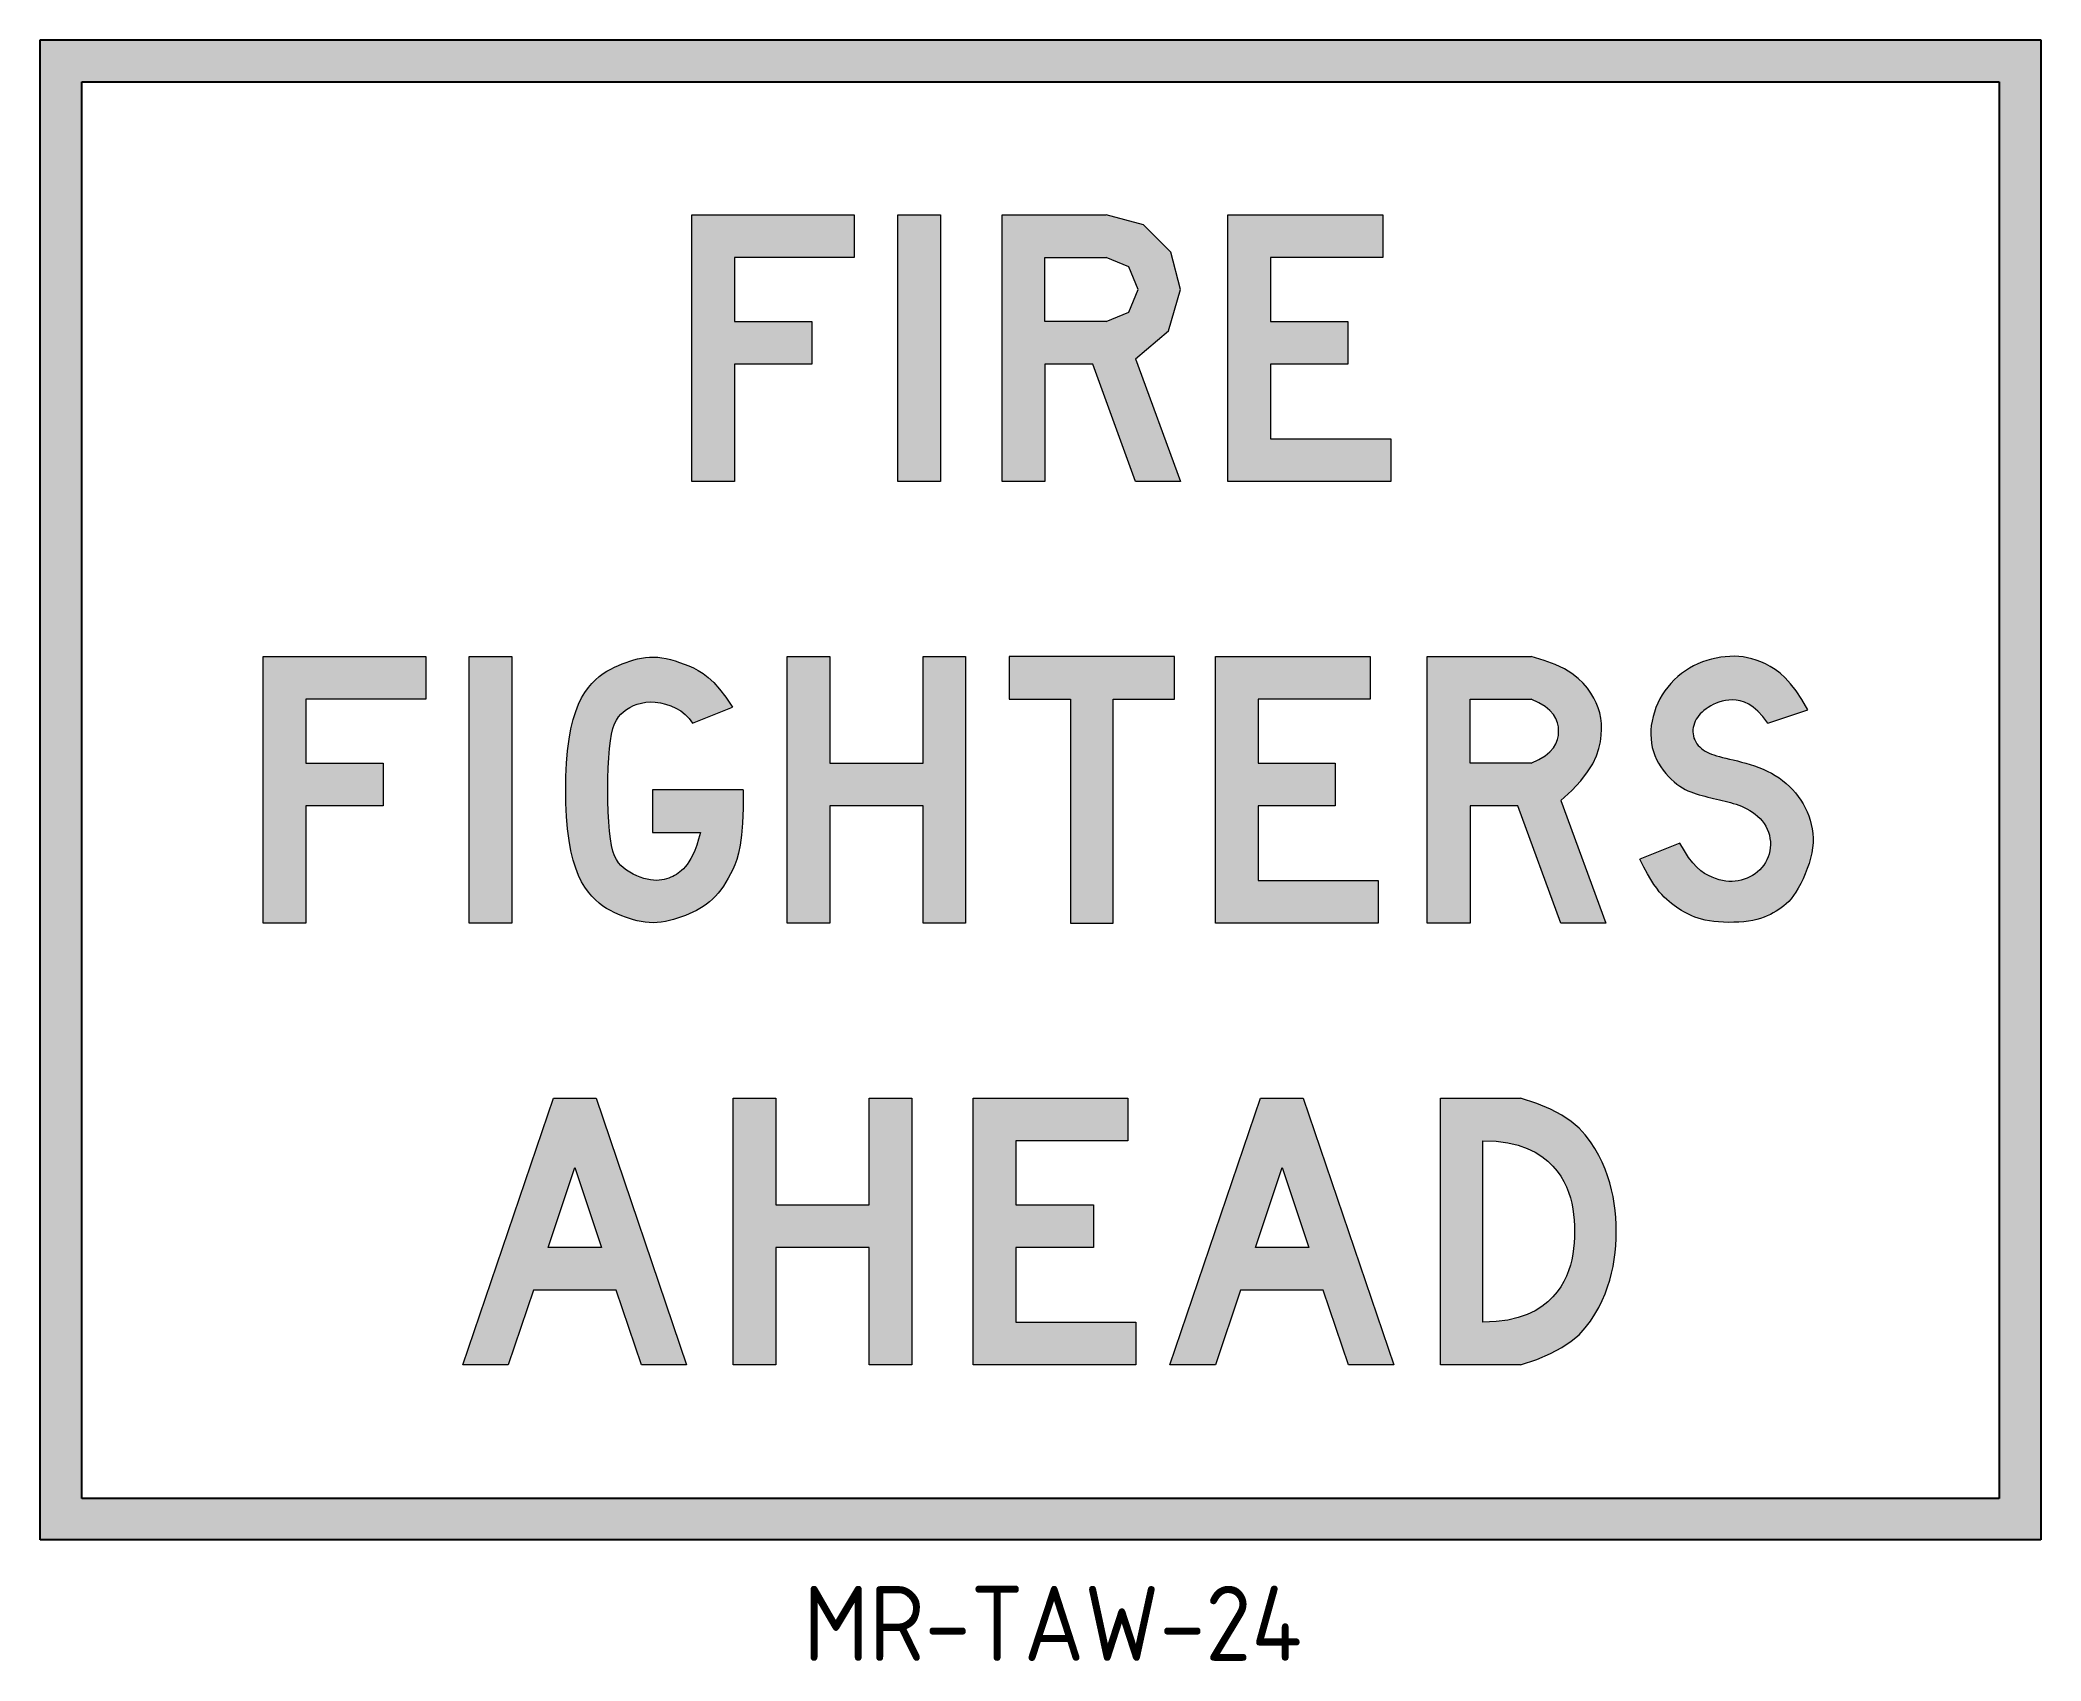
# Model space of a CAD drawing. Extents: x 143.1 to 223.1, y 162.1 to 226.9.
import ezdxf

# ---------------------------------------------------------------- set-up
doc = ezdxf.new("R2010")
doc.units = 0
doc.layers.get('0').update_dxf_attribs({"linetype": 'CONTINUOUS'})
doc.layers.add('L35', color=3, linetype='CONTINUOUS')
doc.layers.add('T25', color=1, linetype='CONTINUOUS')
doc.styles.add('ISO', font='iso.shx')

msp = doc.modelspace()

# ---------------------------------------------------------------- hatches: boundary and pattern name
at = {"layer": 'T25'}
h = msp.add_hatch(color=256, dxfattribs=at)
h.paths.add_polyline_path([(221.427, 225.241), (221.427, 168.574), (144.76, 168.574), (144.76, 225.241)], flags=16)
h.paths.add_polyline_path([(223.094, 226.908), (223.094, 166.908), (143.094, 166.908), (143.094, 226.908)])
h = msp.add_hatch(color=256, dxfattribs=at)
h.paths.add_polyline_path([(173.945, 215.649), (170.853, 215.649), (170.853, 218.208), (175.649, 218.208), (175.649, 219.912), (169.15, 219.912), (169.15, 209.248), (170.853, 209.248), (170.853, 213.938), (173.945, 213.938)])
h.paths.add_polyline_path([(179.099, 219.912), (177.395, 219.912), (177.395, 209.248), (179.099, 209.248)])
h.paths.add_polyline_path([(188.206, 215.27), (188.697, 216.925), (188.305, 218.426), (187.211, 219.519), (185.717, 219.912), (181.56, 219.912), (181.56, 209.248), (183.263, 209.248), (183.263, 213.938), (185.185, 213.938), (186.888, 209.248), (188.697, 209.248), (186.888, 214.156)])
h.paths.add_polyline_path([(183.263, 215.649), (183.263, 218.208), (185.717, 218.208), (186.622, 217.837), (186.993, 216.925), (186.622, 216.021), (185.717, 215.649)], flags=16)
h.paths.add_polyline_path([(195.386, 215.649), (192.294, 215.649), (192.294, 218.208), (196.774, 218.208), (196.774, 219.912), (190.59, 219.912), (190.59, 209.248), (197.097, 209.248), (197.097, 210.951), (192.294, 210.951), (192.294, 213.938), (195.386, 213.938)])
h.paths.add_polyline_path([(156.81, 197.98), (153.718, 197.98), (153.718, 200.54), (158.513, 200.54), (158.513, 202.25), (152.014, 202.25), (152.014, 191.579), (153.718, 191.579), (153.718, 196.277), (156.81, 196.277)])
h.paths.add_polyline_path([(161.963, 202.25), (160.252, 202.25), (160.252, 191.579), (161.963, 191.579)])
h.paths.add_polyline_path([(165.809, 197.795), (165.83, 198.201), (165.859, 198.566), (165.896, 198.879), (165.943, 199.143), (165.998, 199.365), (166.094, 199.636), (166.262, 199.89), (166.483, 200.09), (166.747, 200.254), (167.054, 200.373), (167.403, 200.432), (167.691, 200.423), (167.895, 200.396), (168.104, 200.347), (168.313, 200.277), (168.517, 200.184), (168.711, 200.068), (168.89, 199.929), (169.05, 199.766), (169.185, 199.579), (170.783, 200.224), (170.513, 200.623), (170.262, 200.947), (170.029, 201.206), (169.81, 201.411), (169.604, 201.57), (169.407, 201.693), (169.216, 201.791), (169.03, 201.873), (168.846, 201.947), (168.664, 202.014), (168.484, 202.073), (168.306, 202.123), (168.131, 202.164), (167.958, 202.196), (167.789, 202.216), (167.622, 202.225), (167.459, 202.222), (167.299, 202.208), (167.141, 202.184), (166.985, 202.151), (166.83, 202.11), (166.677, 202.063), (166.523, 202.009), (166.37, 201.951), (166.217, 201.889), (166.063, 201.821), (165.91, 201.745), (165.757, 201.66), (165.605, 201.562), (165.455, 201.45), (165.307, 201.321), (165.162, 201.174), (165.019, 201.006), (164.881, 200.813), (164.749, 200.592), (164.625, 200.34), (164.511, 200.053), (164.408, 199.726), (164.319, 199.357), (164.244, 198.941), (164.186, 198.478), (164.144, 197.978), (164.119, 197.452), (164.111, 196.915), (164.119, 196.377), (164.144, 195.852), (164.186, 195.351), (164.244, 194.888), (164.319, 194.473), (164.408, 194.104), (164.511, 193.777), (164.625, 193.489), (164.748, 193.237), (164.879, 193.016), (165.016, 192.823), (165.158, 192.655), (165.302, 192.508), (165.448, 192.379), (165.596, 192.266), (165.745, 192.168), (165.896, 192.082), (166.048, 192.006), (166.201, 191.938), (166.354, 191.876), (166.507, 191.818), (166.661, 191.765), (166.816, 191.717), (166.972, 191.676), (167.128, 191.643), (167.286, 191.618), (167.445, 191.603), (167.606, 191.599), (167.769, 191.606), (167.932, 191.624), (168.096, 191.651), (168.26, 191.687), (168.423, 191.73), (168.584, 191.78), (168.742, 191.834), (168.897, 191.892), (169.047, 191.954), (169.194, 192.019), (169.337, 192.089), (169.475, 192.165), (169.608, 192.247), (169.738, 192.336), (169.862, 192.434), (169.982, 192.54), (170.097, 192.657), (170.208, 192.783), (170.314, 192.918), (170.416, 193.062), (170.514, 193.216), (170.609, 193.378), (170.699, 193.548), (170.787, 193.727), (170.871, 193.916), (170.95, 194.13), (171.022, 194.387), (171.085, 194.704), (171.137, 195.098), (171.177, 195.586), (171.202, 196.186), (171.211, 196.915), (167.586, 196.915), (167.586, 195.211), (169.5, 195.211), (169.426, 194.936), (169.35, 194.697), (169.238, 194.398), (169.082, 194.102), (168.931, 193.888), (168.747, 193.684), (168.542, 193.527), (168.311, 193.412), (168.094, 193.338), (167.901, 193.299), (167.683, 193.288), (167.437, 193.316), (167.161, 193.39), (166.876, 193.505), (166.605, 193.655), (166.362, 193.839), (166.173, 194.055), (166.063, 194.28), (165.998, 194.465), (165.943, 194.686), (165.896, 194.95), (165.859, 195.264), (165.83, 195.628), (165.809, 196.034), (165.797, 196.468), (165.792, 196.915), (165.797, 197.362)])
h.paths.add_polyline_path([(180.101, 202.25), (178.398, 202.25), (178.398, 197.98), (174.668, 197.98), (174.668, 202.25), (172.964, 202.25), (172.964, 191.579), (174.668, 191.579), (174.668, 196.277), (178.398, 196.277), (178.398, 191.579), (180.101, 191.579)])
h.paths.add_polyline_path([(186.005, 200.54), (188.452, 200.54), (188.452, 202.25), (181.847, 202.25), (181.847, 200.54), (184.294, 200.54), (184.294, 191.579), (186.005, 191.579)])
h.paths.add_polyline_path([(194.881, 197.98), (191.796, 197.98), (191.796, 200.54), (196.269, 200.54), (196.269, 202.25), (190.085, 202.25), (190.085, 191.579), (196.592, 191.579), (196.592, 193.29), (191.796, 193.29), (191.796, 196.277), (194.881, 196.277)])
h.paths.add_polyline_path([(204.337, 196.892), (204.692, 197.272), (204.968, 197.628), (205.174, 197.961), (205.321, 198.273), (205.42, 198.566), (205.48, 198.84), (205.512, 199.097), (205.524, 199.339), (205.519, 199.567), (205.496, 199.784), (205.454, 199.992), (205.394, 200.194), (205.315, 200.391), (205.216, 200.586), (205.099, 200.781), (204.961, 200.978), (204.794, 201.175), (204.591, 201.37), (204.342, 201.562), (204.038, 201.748), (203.671, 201.926), (203.232, 202.094), (202.713, 202.25), (198.555, 202.25), (198.555, 191.579), (200.266, 191.579), (200.266, 196.277), (202.18, 196.277), (203.891, 191.579), (205.7, 191.579), (203.891, 196.487)])
h.paths.add_polyline_path([(200.266, 197.98), (200.266, 200.54), (202.713, 200.54), (203.022, 200.397), (203.269, 200.247), (203.461, 200.092), (203.669, 199.858), (203.795, 199.527), (203.816, 199.168), (203.748, 198.829), (203.603, 198.59), (203.461, 198.429), (203.269, 198.274), (203.022, 198.124), (202.713, 197.98)], flags=16)
h.paths.add_polyline_path([(212.903, 197.172), (212.764, 197.283), (212.62, 197.388), (212.469, 197.485), (212.313, 197.575), (212.152, 197.659), (211.987, 197.735), (211.817, 197.805), (211.644, 197.869), (211.47, 197.926), (211.295, 197.978), (211.123, 198.025), (210.955, 198.069), (210.792, 198.108), (210.637, 198.145), (210.402, 198.2), (210.167, 198.261), (209.96, 198.325), (209.734, 198.417), (209.51, 198.565), (209.329, 198.759), (209.212, 198.984), (209.17, 199.235), (209.202, 199.496), (209.301, 199.74), (209.465, 199.957), (209.655, 200.12), (209.839, 200.245), (210.047, 200.355), (210.282, 200.443), (210.545, 200.5), (210.844, 200.514), (211.159, 200.463), (211.409, 200.345), (211.59, 200.225), (211.778, 200.062), (211.974, 199.849), (212.178, 199.579), (213.777, 200.112), (213.537, 200.525), (213.306, 200.871), (213.084, 201.157), (212.869, 201.391), (212.661, 201.58), (212.46, 201.731), (212.265, 201.852), (212.076, 201.951), (211.891, 202.034), (211.711, 202.103), (211.533, 202.158), (211.357, 202.2), (211.182, 202.23), (211.007, 202.248), (210.83, 202.256), (210.652, 202.253), (210.471, 202.24), (210.288, 202.217), (210.104, 202.185), (209.92, 202.143), (209.737, 202.091), (209.557, 202.028), (209.38, 201.956), (209.207, 201.873), (209.039, 201.78), (208.877, 201.677), (208.722, 201.564), (208.573, 201.442), (208.432, 201.312), (208.3, 201.173), (208.175, 201.027), (208.06, 200.874), (207.955, 200.714), (207.859, 200.548), (207.774, 200.377), (207.699, 200.202), (207.636, 200.025), (207.584, 199.846), (207.543, 199.666), (207.515, 199.486), (207.498, 199.307), (207.494, 199.129), (207.503, 198.954), (207.523, 198.781), (207.555, 198.612), (207.599, 198.447), (207.655, 198.286), (207.723, 198.13), (207.801, 197.979), (207.89, 197.835), (207.986, 197.698), (208.09, 197.568), (208.198, 197.447), (208.31, 197.335), (208.423, 197.234), (208.537, 197.143), (208.649, 197.063), (208.761, 196.993), (208.871, 196.932), (208.981, 196.88), (209.091, 196.833), (209.202, 196.792), (209.314, 196.755), (209.426, 196.721), (209.541, 196.688), (209.656, 196.657), (209.772, 196.627), (209.889, 196.598), (210.005, 196.57), (210.122, 196.542), (210.237, 196.515), (210.433, 196.469), (210.638, 196.418), (210.852, 196.356), (211.068, 196.279), (211.288, 196.18), (211.509, 196.055), (211.72, 195.903), (211.91, 195.724), (212.064, 195.519), (212.179, 195.287), (212.252, 195.038), (212.281, 194.781), (212.267, 194.529), (212.209, 194.287), (212.112, 194.06), (211.979, 193.854), (211.814, 193.674), (211.62, 193.524), (211.405, 193.404), (211.173, 193.318), (210.929, 193.265), (210.68, 193.248), (210.423, 193.271), (210.154, 193.335), (209.858, 193.45), (209.563, 193.62), (209.336, 193.82), (209.173, 193.994), (209.006, 194.208), (208.835, 194.47), (208.659, 194.783), (207.06, 194.138), (207.219, 193.82), (207.363, 193.55), (207.495, 193.324), (207.616, 193.134), (207.729, 192.975), (207.835, 192.841), (207.936, 192.727), (208.034, 192.625), (208.132, 192.533), (208.229, 192.446), (208.326, 192.366), (208.423, 192.291), (208.521, 192.222), (208.62, 192.156), (208.719, 192.093), (208.82, 192.034), (208.923, 191.977), (209.029, 191.922), (209.14, 191.871), (209.259, 191.823), (209.386, 191.779), (209.523, 191.739), (209.672, 191.704), (209.836, 191.674), (210.014, 191.65), (210.205, 191.632), (210.404, 191.62), (210.607, 191.614), (210.812, 191.616), (211.014, 191.624), (211.21, 191.639), (211.396, 191.662), (211.57, 191.692), (211.731, 191.73), (211.881, 191.773), (212.021, 191.822), (212.151, 191.876), (212.275, 191.934), (212.391, 191.995), (212.502, 192.058), (212.609, 192.124), (212.712, 192.194), (212.812, 192.27), (212.91, 192.354), (213.006, 192.449), (213.102, 192.558), (213.198, 192.682), (213.294, 192.823), (213.391, 192.984), (213.488, 193.162), (213.581, 193.352), (213.67, 193.554), (213.751, 193.762), (213.824, 193.973), (213.884, 194.185), (213.931, 194.394), (213.963, 194.597), (213.979, 194.795), (213.982, 194.987), (213.971, 195.173), (213.947, 195.355), (213.912, 195.532), (213.865, 195.705), (213.808, 195.874), (213.742, 196.039), (213.666, 196.2), (213.581, 196.356), (213.488, 196.507), (213.387, 196.653), (213.277, 196.793), (213.16, 196.926), (213.035, 197.053)])
h.paths.add_polyline_path([(165.328, 184.582), (163.618, 184.582), (159.993, 173.917), (161.809, 173.917), (162.818, 176.904), (166.128, 176.904), (167.137, 173.917), (168.946, 173.917)])
h.paths.add_polyline_path([(163.407, 178.608), (164.473, 181.812), (165.539, 178.608)], flags=16)
h.paths.add_polyline_path([(177.949, 184.582), (176.238, 184.582), (176.238, 180.319), (172.508, 180.319), (172.508, 184.582), (170.804, 184.582), (170.804, 173.917), (172.508, 173.917), (172.508, 178.608), (176.238, 178.608), (176.238, 173.917), (177.949, 173.917)])
h.paths.add_polyline_path([(185.206, 180.319), (182.114, 180.319), (182.114, 182.878), (186.587, 182.878), (186.587, 184.582), (180.403, 184.582), (180.403, 173.917), (186.909, 173.917), (186.909, 175.621), (182.114, 175.621), (182.114, 178.608), (185.206, 178.608)])
h.paths.add_polyline_path([(193.598, 184.582), (191.894, 184.582), (188.27, 173.917), (190.085, 173.917), (191.095, 176.904), (194.397, 176.904), (195.414, 173.917), (197.223, 173.917)])
h.paths.add_polyline_path([(191.684, 178.608), (192.75, 181.812), (193.816, 178.608)], flags=16)
h.paths.add_polyline_path([(206.114, 179.246), (206.109, 179.527), (206.093, 179.807), (206.067, 180.087), (206.03, 180.366), (205.983, 180.643), (205.925, 180.919), (205.853, 181.193), (205.768, 181.468), (205.667, 181.741), (205.549, 182.015), (205.414, 182.289), (205.26, 182.563), (205.084, 182.838), (204.876, 183.11), (204.624, 183.379), (204.315, 183.642), (203.938, 183.896), (203.481, 184.139), (202.932, 184.368), (202.278, 184.582), (199.081, 184.582), (199.081, 173.917), (202.278, 173.917), (202.932, 174.131), (203.481, 174.361), (203.938, 174.603), (204.315, 174.857), (204.624, 175.12), (204.876, 175.388), (205.084, 175.661), (205.26, 175.935), (205.414, 176.209), (205.549, 176.482), (205.667, 176.755), (205.768, 177.028), (205.853, 177.302), (205.925, 177.576), (205.983, 177.851), (206.03, 178.128), (206.067, 178.406), (206.093, 178.685), (206.109, 178.966)])
h.paths.add_polyline_path([(200.785, 182.878), (201.313, 182.856), (201.781, 182.795), (202.193, 182.698), (202.554, 182.571), (202.868, 182.42), (203.14, 182.249), (203.375, 182.063), (203.576, 181.867), (203.75, 181.665), (203.898, 181.459), (204.022, 181.249), (204.125, 181.036), (204.209, 180.82), (204.277, 180.6), (204.331, 180.379), (204.373, 180.155), (204.406, 179.93), (204.429, 179.704), (204.443, 179.477), (204.448, 179.25), (204.443, 179.022), (204.429, 178.795), (204.406, 178.569), (204.373, 178.344), (204.331, 178.12), (204.277, 177.899), (204.209, 177.68), (204.125, 177.463), (204.022, 177.25), (203.898, 177.04), (203.75, 176.834), (203.576, 176.633), (203.375, 176.437), (203.14, 176.251), (202.868, 176.079), (202.554, 175.928), (202.193, 175.801), (201.781, 175.705), (201.313, 175.643), (200.785, 175.621)], flags=16)

# ---------------------------------------------------------------- linework, layer by layer
at = {"color": 3, "lineweight": 0}
for points in [[(169.15, 219.912), (175.649, 219.912), (175.649, 218.208), (170.853, 218.208), (170.853, 215.649), (173.945, 215.649), (173.945, 213.938), (170.853, 213.938), (170.853, 209.248), (169.15, 209.248), (169.15, 219.912), (169.15, 219.912)], [(177.395, 219.912), (179.099, 219.912), (179.099, 209.248), (177.395, 209.248), (177.395, 219.912), (177.395, 219.912)], [(186.888, 214.156), (188.697, 209.248), (186.888, 209.248), (185.185, 213.938), (183.263, 213.938), (183.263, 209.248), (181.56, 209.248), (181.56, 219.912)], [(181.56, 219.912), (185.717, 219.912)], [(188.697, 216.925), (188.305, 218.426), (187.211, 219.519), (185.717, 219.912)], [(190.59, 219.912), (196.774, 219.912), (196.774, 218.208), (192.294, 218.208), (192.294, 215.649), (195.386, 215.649), (195.386, 213.938), (192.294, 213.938), (192.294, 210.951), (197.097, 210.951), (197.097, 209.248), (190.59, 209.248), (190.59, 219.912), (190.59, 219.912)], [(185.717, 215.649), (183.263, 215.649), (183.263, 218.208)], [(183.263, 218.208), (185.717, 218.208)], [(186.993, 216.925), (186.622, 217.837), (185.717, 218.208)], [(185.717, 215.649), (186.622, 216.021), (186.993, 216.925)], [(186.888, 214.156), (188.206, 215.27), (188.697, 216.925)], [(152.014, 202.25), (158.513, 202.25), (158.513, 200.54), (153.718, 200.54), (153.718, 197.98), (156.81, 197.98), (156.81, 196.277), (153.718, 196.277), (153.718, 191.579), (152.014, 191.579), (152.014, 202.25), (152.014, 202.25)], [(160.252, 202.25), (161.963, 202.25), (161.963, 191.579), (160.252, 191.579), (160.252, 202.25), (160.252, 202.25)], [(171.211, 196.915), (171.202, 196.186), (171.177, 195.586), (171.137, 195.098), (171.085, 194.704), (171.022, 194.387), (170.95, 194.13), (170.871, 193.916), (170.787, 193.727), (170.699, 193.548), (170.609, 193.378), (170.514, 193.216), (170.416, 193.062), (170.314, 192.918), (170.208, 192.783), (170.097, 192.657), (169.982, 192.54), (169.862, 192.434), (169.738, 192.336), (169.608, 192.247), (169.475, 192.165), (169.337, 192.089), (169.194, 192.019), (169.047, 191.954), (168.897, 191.892), (168.742, 191.834), (168.584, 191.78), (168.423, 191.73), (168.26, 191.687), (168.096, 191.651), (167.932, 191.624), (167.769, 191.606), (167.606, 191.599), (167.445, 191.603), (167.286, 191.618), (167.128, 191.643), (166.972, 191.676), (166.816, 191.717), (166.661, 191.765), (166.507, 191.818), (166.354, 191.876), (166.201, 191.938), (166.048, 192.006), (165.896, 192.082), (165.745, 192.168), (165.596, 192.266), (165.448, 192.379), (165.302, 192.508), (165.158, 192.655), (165.016, 192.823), (164.879, 193.016), (164.748, 193.237), (164.625, 193.489), (164.511, 193.777), (164.408, 194.104), (164.319, 194.473), (164.244, 194.888), (164.186, 195.351), (164.144, 195.852), (164.119, 196.377), (164.111, 196.915), (164.119, 197.452), (164.144, 197.978), (164.186, 198.478), (164.244, 198.941), (164.319, 199.357), (164.408, 199.726), (164.511, 200.053), (164.625, 200.34), (164.749, 200.592), (164.881, 200.813), (165.019, 201.006), (165.162, 201.174), (165.307, 201.321), (165.455, 201.45), (165.605, 201.562), (165.757, 201.66), (165.91, 201.745), (166.063, 201.821), (166.217, 201.889), (166.37, 201.951), (166.523, 202.009), (166.677, 202.063), (166.83, 202.11), (166.985, 202.151), (167.141, 202.184), (167.299, 202.208), (167.459, 202.222), (167.622, 202.225), (167.789, 202.216), (167.958, 202.196), (168.131, 202.164), (168.306, 202.123), (168.484, 202.073), (168.664, 202.014), (168.846, 201.947), (169.03, 201.873), (169.216, 201.791), (169.407, 201.693), (169.604, 201.57), (169.81, 201.411), (170.029, 201.206), (170.262, 200.947), (170.513, 200.623), (170.783, 200.224)], [(172.964, 202.25), (174.668, 202.25), (174.668, 197.98), (178.398, 197.98), (178.398, 202.25), (180.101, 202.25), (180.101, 191.579), (178.398, 191.579), (178.398, 196.277), (174.668, 196.277), (174.668, 191.579), (172.964, 191.579), (172.964, 202.25), (172.964, 202.25)], [(181.847, 202.25), (181.847, 200.54), (184.294, 200.54), (184.294, 191.579), (186.005, 191.579), (186.005, 200.54), (188.452, 200.54), (188.452, 202.25), (181.847, 202.25), (181.847, 202.25)], [(190.085, 202.25), (196.269, 202.25), (196.269, 200.54), (191.796, 200.54), (191.796, 197.98), (194.881, 197.98), (194.881, 196.277), (191.796, 196.277), (191.796, 193.29), (196.592, 193.29), (196.592, 191.579), (190.085, 191.579), (190.085, 202.25), (190.085, 202.25)], [(203.891, 196.487), (205.7, 191.579), (203.891, 191.579), (202.18, 196.277), (200.266, 196.277), (200.266, 191.579), (198.555, 191.579), (198.555, 202.25)], [(198.555, 202.25), (202.713, 202.25)], [(203.891, 196.487), (204.337, 196.892), (204.692, 197.272), (204.968, 197.628), (205.174, 197.961), (205.321, 198.273), (205.42, 198.566), (205.48, 198.84), (205.512, 199.097), (205.524, 199.339), (205.519, 199.567), (205.496, 199.784), (205.454, 199.992), (205.394, 200.194), (205.315, 200.391), (205.216, 200.586), (205.099, 200.781), (204.961, 200.978), (204.794, 201.175), (204.591, 201.37), (204.342, 201.562), (204.038, 201.748), (203.671, 201.926), (203.232, 202.094), (202.713, 202.25)], [(213.777, 200.112), (213.537, 200.525), (213.306, 200.871), (213.084, 201.157), (212.869, 201.391), (212.661, 201.58), (212.46, 201.731), (212.265, 201.852), (212.076, 201.951), (211.891, 202.034), (211.711, 202.103), (211.533, 202.158), (211.357, 202.2), (211.182, 202.23), (211.007, 202.248), (210.83, 202.256), (210.652, 202.253), (210.471, 202.24), (210.288, 202.217), (210.104, 202.185), (209.92, 202.143), (209.737, 202.091), (209.557, 202.028), (209.38, 201.956), (209.207, 201.873), (209.039, 201.78), (208.877, 201.677), (208.722, 201.564), (208.573, 201.442), (208.432, 201.312), (208.3, 201.173), (208.175, 201.027), (208.06, 200.874), (207.955, 200.714), (207.859, 200.548), (207.774, 200.377), (207.699, 200.202), (207.636, 200.025), (207.584, 199.846), (207.543, 199.666), (207.515, 199.486), (207.498, 199.307), (207.494, 199.129), (207.503, 198.954), (207.523, 198.781), (207.555, 198.612), (207.599, 198.447), (207.655, 198.286), (207.723, 198.13), (207.801, 197.979), (207.89, 197.835), (207.986, 197.698), (208.09, 197.568), (208.198, 197.447), (208.31, 197.335), (208.423, 197.234), (208.537, 197.143), (208.649, 197.063), (208.761, 196.993), (208.871, 196.932), (208.981, 196.88), (209.091, 196.833), (209.202, 196.792), (209.314, 196.755), (209.426, 196.721), (209.541, 196.688), (209.656, 196.657), (209.772, 196.627), (209.889, 196.598), (210.005, 196.57), (210.122, 196.542), (210.237, 196.515), (210.351, 196.488), (210.463, 196.461), (210.574, 196.434), (210.683, 196.405), (210.793, 196.373), (210.901, 196.338), (211.01, 196.3), (211.119, 196.256), (211.229, 196.207), (211.34, 196.151), (211.45, 196.088), (211.559, 196.019), (211.665, 195.943), (211.765, 195.86), (211.86, 195.771), (211.947, 195.674), (212.025, 195.571), (212.093, 195.461), (212.151, 195.345), (212.197, 195.224), (212.234, 195.1), (212.259, 194.973), (212.274, 194.846), (212.278, 194.718), (212.271, 194.592), (212.252, 194.468), (212.224, 194.347), (212.185, 194.229), (212.136, 194.116), (212.078, 194.008), (212.012, 193.905), (211.937, 193.809), (211.855, 193.719), (211.765, 193.636), (211.668, 193.561), (211.566, 193.494), (211.458, 193.434), (211.346, 193.383), (211.231, 193.339), (211.112, 193.304), (210.991, 193.278), (210.868, 193.261), (210.744, 193.252), (210.617, 193.254), (210.488, 193.265), (210.357, 193.287), (210.222, 193.319), (210.084, 193.363), (209.942, 193.418), (209.797, 193.486), (209.647, 193.572), (209.494, 193.681), (209.336, 193.82), (209.173, 193.994), (209.006, 194.208), (208.835, 194.47), (208.659, 194.783)], [(169.5, 195.211), (169.426, 194.936), (169.35, 194.697), (169.273, 194.492), (169.195, 194.317), (169.117, 194.168), (169.039, 194.041), (168.963, 193.934), (168.888, 193.841), (168.816, 193.76), (168.746, 193.69), (168.676, 193.629), (168.606, 193.576), (168.535, 193.529), (168.463, 193.488), (168.389, 193.451), (168.311, 193.416), (168.229, 193.384), (168.142, 193.355), (168.051, 193.329), (167.954, 193.31), (167.851, 193.296), (167.741, 193.291), (167.624, 193.295), (167.5, 193.309), (167.368, 193.335), (167.231, 193.372), (167.091, 193.419), (166.949, 193.476), (166.81, 193.542), (166.675, 193.616), (166.547, 193.699), (166.428, 193.789), (166.32, 193.886), (166.224, 193.997), (166.138, 194.126), (166.063, 194.28), (165.998, 194.465), (165.943, 194.686), (165.896, 194.95), (165.859, 195.264), (165.83, 195.628), (165.809, 196.034), (165.797, 196.468), (165.792, 196.915), (165.797, 197.362), (165.809, 197.795), (165.83, 198.201), (165.859, 198.566), (165.896, 198.879), (165.943, 199.143), (165.998, 199.365), (166.063, 199.55), (166.138, 199.703), (166.224, 199.833), (166.32, 199.943), (166.428, 200.041), (166.547, 200.13), (166.678, 200.212), (166.82, 200.283), (166.973, 200.342), (167.137, 200.387), (167.312, 200.417), (167.496, 200.429), (167.691, 200.423), (167.895, 200.396), (168.104, 200.347), (168.313, 200.277), (168.517, 200.184), (168.711, 200.068), (168.89, 199.929), (169.05, 199.766), (169.185, 199.579)], [(169.185, 199.579), (170.783, 200.224)], [(202.713, 197.98), (200.266, 197.98), (200.266, 200.54)], [(200.266, 200.54), (202.713, 200.54)], [(202.713, 197.98), (203.022, 198.124), (203.269, 198.274), (203.461, 198.429), (203.603, 198.59), (203.703, 198.755), (203.767, 198.922), (203.8, 199.092), (203.81, 199.262), (203.8, 199.432), (203.767, 199.601), (203.703, 199.768), (203.603, 199.932), (203.461, 200.092), (203.269, 200.247), (203.022, 200.397), (202.713, 200.54)], [(212.178, 199.579), (211.974, 199.849), (211.778, 200.062), (211.59, 200.225), (211.409, 200.345), (211.236, 200.427), (211.069, 200.477), (210.91, 200.503), (210.758, 200.51), (210.613, 200.503), (210.475, 200.485), (210.344, 200.456), (210.219, 200.42), (210.102, 200.375), (209.991, 200.325), (209.888, 200.27), (209.791, 200.212), (209.701, 200.151), (209.618, 200.088), (209.542, 200.023), (209.473, 199.956), (209.411, 199.886), (209.356, 199.813), (209.309, 199.737), (209.268, 199.659), (209.235, 199.578), (209.21, 199.494), (209.191, 199.409), (209.181, 199.323), (209.179, 199.237), (209.184, 199.152), (209.198, 199.068), (209.221, 198.987), (209.252, 198.908), (209.291, 198.832), (209.337, 198.761), (209.391, 198.693), (209.45, 198.629), (209.516, 198.569), (209.587, 198.514), (209.662, 198.464), (209.742, 198.419), (209.827, 198.379), (209.917, 198.342), (210.015, 198.308), (210.12, 198.275), (210.234, 198.243), (210.358, 198.212), (210.492, 198.179), (210.637, 198.145), (210.792, 198.108), (210.955, 198.069), (211.123, 198.025), (211.295, 197.978), (211.47, 197.926), (211.644, 197.869), (211.817, 197.805), (211.987, 197.735), (212.152, 197.659), (212.313, 197.575), (212.469, 197.485), (212.62, 197.388), (212.764, 197.283), (212.903, 197.172), (213.035, 197.053), (213.16, 196.926), (213.277, 196.793), (213.387, 196.653), (213.488, 196.507), (213.581, 196.356), (213.666, 196.2), (213.742, 196.039), (213.808, 195.874), (213.865, 195.705), (213.912, 195.532), (213.947, 195.355), (213.971, 195.173), (213.982, 194.987), (213.979, 194.795), (213.963, 194.597), (213.931, 194.394), (213.884, 194.185), (213.824, 193.973), (213.751, 193.762), (213.67, 193.554), (213.581, 193.352), (213.488, 193.162), (213.391, 192.984), (213.294, 192.823), (213.198, 192.682), (213.102, 192.558), (213.006, 192.449), (212.91, 192.354), (212.812, 192.27), (212.712, 192.194), (212.609, 192.124), (212.502, 192.058), (212.391, 191.995), (212.275, 191.934), (212.151, 191.876), (212.021, 191.822), (211.881, 191.773), (211.731, 191.73), (211.57, 191.692), (211.396, 191.662), (211.21, 191.639), (211.014, 191.624), (210.812, 191.616), (210.607, 191.614), (210.404, 191.62), (210.205, 191.632), (210.014, 191.65), (209.836, 191.674), (209.672, 191.704), (209.523, 191.739), (209.386, 191.779), (209.259, 191.823), (209.14, 191.871), (209.029, 191.922), (208.923, 191.977), (208.82, 192.034), (208.719, 192.093), (208.62, 192.156), (208.521, 192.222), (208.423, 192.291), (208.326, 192.366), (208.229, 192.446), (208.132, 192.533), (208.034, 192.625), (207.936, 192.727), (207.835, 192.841), (207.729, 192.975), (207.616, 193.134), (207.495, 193.324), (207.363, 193.55), (207.219, 193.82), (207.06, 194.138)], [(212.178, 199.579), (213.777, 200.112)], [(171.211, 196.915), (167.586, 196.915), (167.586, 195.211), (169.5, 195.211)], [(208.659, 194.783), (207.06, 194.138)], [(159.993, 173.917), (163.618, 184.582), (165.328, 184.582), (168.946, 173.917), (167.137, 173.917), (166.128, 176.904), (162.818, 176.904), (161.809, 173.917), (159.993, 173.917), (159.993, 173.917)], [(170.804, 184.582), (172.508, 184.582), (172.508, 180.319), (176.238, 180.319), (176.238, 184.582), (177.949, 184.582), (177.949, 173.917), (176.238, 173.917), (176.238, 178.608), (172.508, 178.608), (172.508, 173.917), (170.804, 173.917), (170.804, 184.582), (170.804, 184.582)], [(180.403, 184.582), (186.587, 184.582), (186.587, 182.878), (182.114, 182.878), (182.114, 180.319), (185.206, 180.319), (185.206, 178.608), (182.114, 178.608), (182.114, 175.621), (186.909, 175.621), (186.909, 173.917), (180.403, 173.917), (180.403, 184.582), (180.403, 184.582)], [(188.27, 173.917), (191.894, 184.582), (193.598, 184.582), (197.223, 173.917), (195.414, 173.917), (194.397, 176.904), (191.095, 176.904), (190.085, 173.917), (188.27, 173.917), (188.27, 173.917)], [(199.081, 173.917), (199.081, 184.582)], [(199.081, 184.582), (202.278, 184.582)], [(202.278, 173.917), (202.932, 174.131), (203.481, 174.361), (203.938, 174.603), (204.315, 174.857), (204.624, 175.12), (204.876, 175.388), (205.084, 175.661), (205.26, 175.935), (205.414, 176.209), (205.549, 176.482), (205.667, 176.755), (205.768, 177.028), (205.853, 177.302), (205.925, 177.576), (205.983, 177.851), (206.03, 178.128), (206.067, 178.406), (206.093, 178.685), (206.109, 178.966), (206.114, 179.246), (206.109, 179.527), (206.093, 179.807), (206.067, 180.087), (206.03, 180.366), (205.983, 180.643), (205.925, 180.919), (205.853, 181.193), (205.768, 181.468), (205.667, 181.741), (205.549, 182.015), (205.414, 182.289), (205.26, 182.563), (205.084, 182.838), (204.876, 183.11), (204.624, 183.379), (204.315, 183.642), (203.938, 183.896), (203.481, 184.139), (202.932, 184.368), (202.278, 184.582)], [(200.785, 182.878), (201.313, 182.856), (201.781, 182.795), (202.193, 182.698), (202.554, 182.571), (202.868, 182.42), (203.14, 182.249), (203.375, 182.063), (203.576, 181.867), (203.75, 181.665), (203.898, 181.459), (204.022, 181.249), (204.125, 181.036), (204.209, 180.82), (204.277, 180.6), (204.331, 180.379), (204.373, 180.155), (204.406, 179.93), (204.429, 179.704), (204.443, 179.477), (204.448, 179.25), (204.443, 179.022), (204.429, 178.795), (204.406, 178.569), (204.373, 178.344), (204.331, 178.12), (204.277, 177.899), (204.209, 177.68), (204.125, 177.463), (204.022, 177.25), (203.898, 177.04), (203.75, 176.834), (203.576, 176.633), (203.375, 176.437), (203.14, 176.251), (202.868, 176.079), (202.554, 175.928), (202.193, 175.801), (201.781, 175.705), (201.313, 175.643), (200.785, 175.621)], [(200.785, 175.621), (200.785, 182.878)], [(165.539, 178.608), (163.407, 178.608), (164.473, 181.812), (165.539, 178.608), (165.539, 178.608)], [(193.816, 178.608), (191.684, 178.608), (192.75, 181.812), (193.816, 178.608), (193.816, 178.608)], [(202.278, 173.917), (199.081, 173.917)]]:
    msp.add_lwpolyline(points, dxfattribs=at)
at = {"layer": 'L35'}
for p, q in [((143.094, 226.908), (223.094, 226.908)), ((143.094, 166.908), (143.094, 226.908)), ((223.094, 226.908), (223.094, 166.908)), ((144.76, 225.241), (221.427, 225.241)), ((144.76, 168.574), (144.76, 225.241)), ((221.427, 225.241), (221.427, 168.574)), ((221.427, 168.574), (144.76, 168.574)), ((223.094, 166.908), (143.094, 166.908))]:
    msp.add_line(p, q, dxfattribs=at)

# ---------------------------------------------------------------- texts
at = {"layer": 'T25', "color": 3, "style": 'ISO'}
msp.add_text('MR-TAW-24', height=3, dxfattribs=at).set_placement((173.609, 162.074))

doc.saveas('drawing.dxf')
